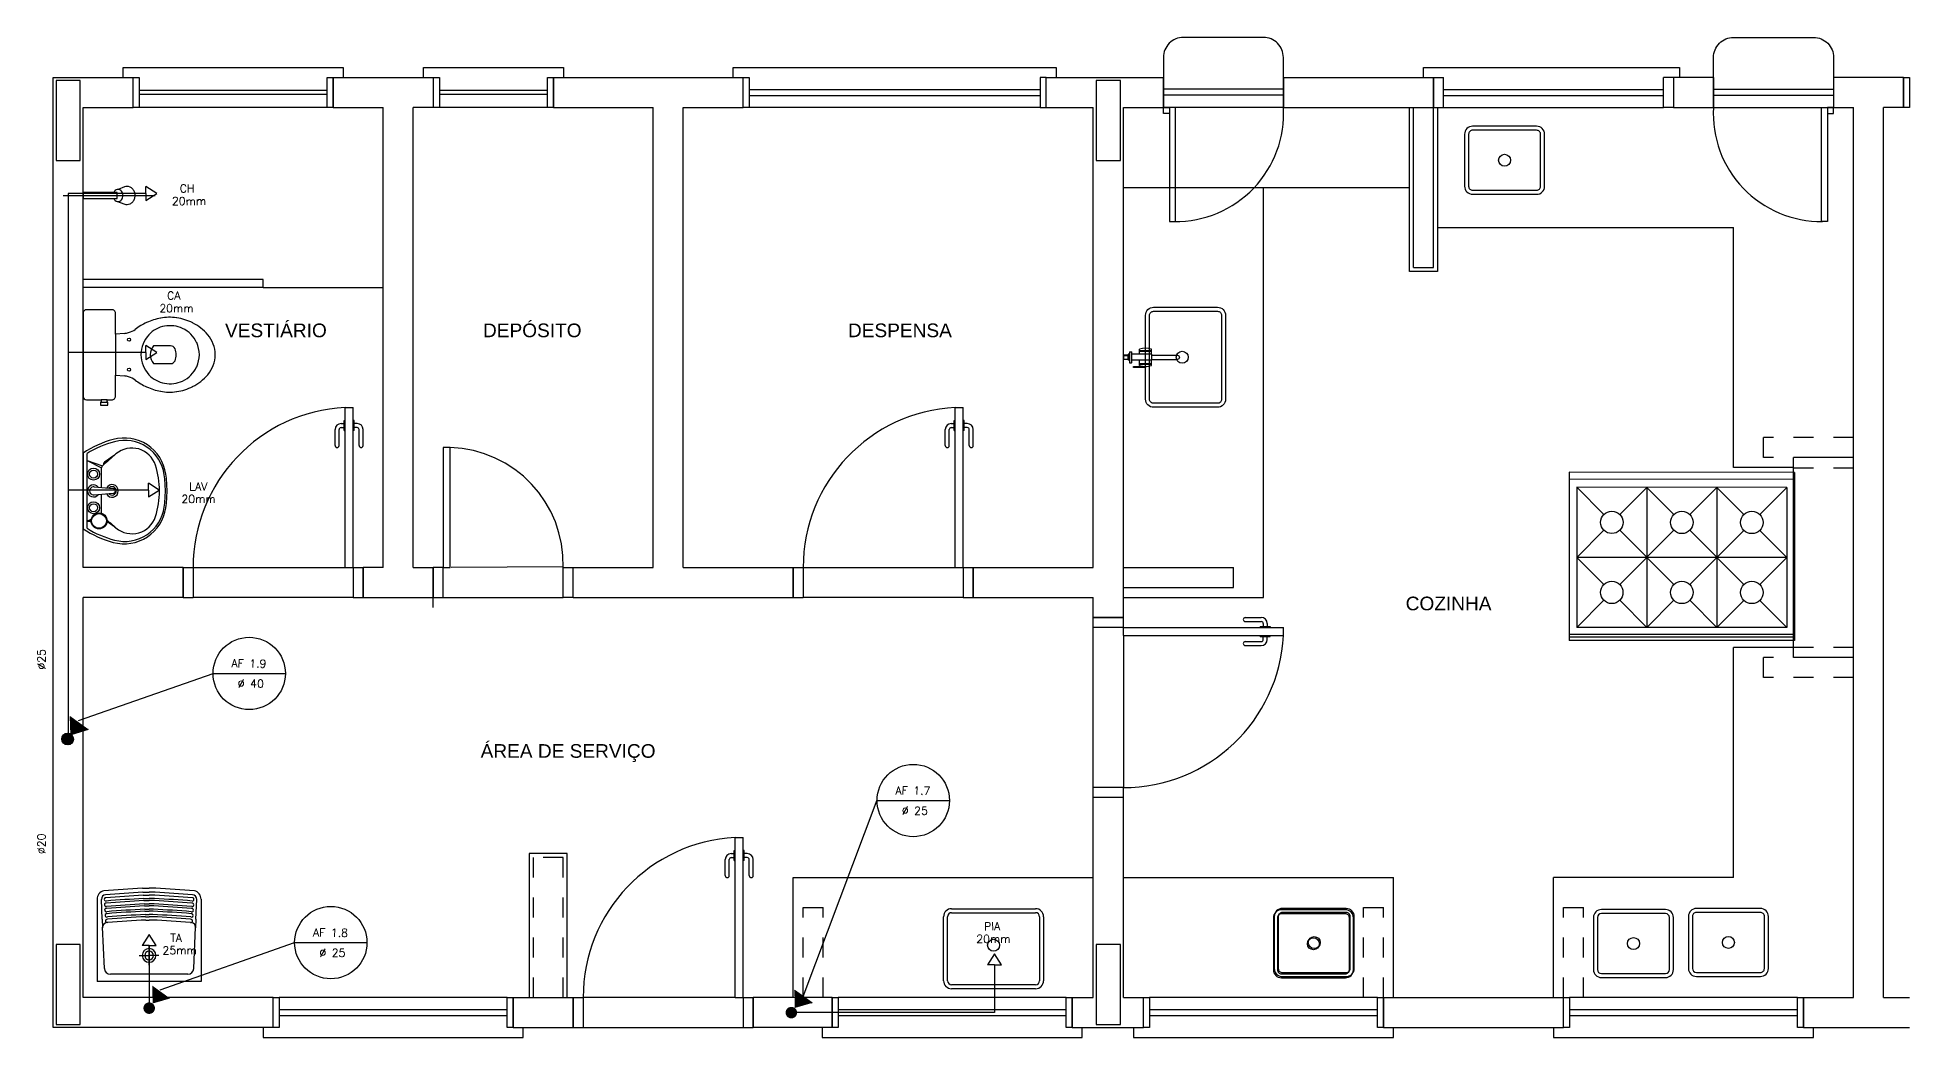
# Model space of a CAD drawing. Extents: x 88.4 to 180.8, y 152.7 to 199.9.
# Drawn here: x 113.64 to 122.99, y 163.54 to 168.54 of the extents above; entities that cross this region are included whole.
import ezdxf

# ---------------------------------------------------------------- set-up
doc = ezdxf.new("R2010")
doc.units = 0
doc.header["$LTSCALE"] = 0.005
for name, pattern in [('CONTINU', [0]), ('HIDDEN', [9.525, 6.35, -3.175]), ('TRAÇO-2PTOS_P', [0.625, 0.25, -0.125, 0, -0.125, 0, -0.125])]:
    doc.linetypes.add(name, pattern=pattern)
doc.layers.get('0').update_dxf_attribs({"linetype": 'CONTINUOUS'})
for name, color, linetype in [('A-JANEL', 3, 'CONTINUOUS'), ('A-PAREDE', 5, 'CONTINUOUS'), ('A-SOLEIRA', 1, 'CONTINUOUS'), ('A-WCCOZ', 7, 'CONTINUOUS'), ('ARQ-ALV-CORTE', 5, 'CONTINUOUS'), ('ARQ-ALV-ENCOBERTA', 8, 'CONTINUOUS'), ('ARQ-ALV-VISTA2', 2, 'CONTINUOUS'), ('ARQ-BNC-VISTA', 1, 'CONTINUOUS'), ('ARQ-COB-PROJ', 8, 'TRAÇO-2PTOS_P'), ('ARQ-ESQ-VISTA1', 2, 'CONTINUOUS'), ('ARQ-MOB-VISTA', 1, 'CONTINU'), ('ARQ-TXT-1_025', 2, 'CONTINUOUS'), ('BARRILETE', 4, 'CONTINUOUS'), ('ESG-GERAL', 7, 'CONTINUOUS'), ('INST', 1, 'CONTINUOUS'), ('TEXTO', 3, 'CONTINUOUS')]:
    doc.layers.add(name, color=color, linetype=linetype)
doc.styles.add('ESC-50-A20', font='arial.ttf', dxfattribs={"height": 0.1})
doc.styles.add('R80', font='SIMPLEX.SHX', dxfattribs={"height": 0.2})

# ---------------------------------------------------------------- blocks, each defined once
blk = doc.blocks.new('A$C46384032')
at = {"layer": 'BARRILETE', "linetype": 'Continuous'}
for p, q in [((0, 0.0344), (0, 0.0693)), ((0.0545, 0.0344), (0, 0.0693)), ((0, 0.0344), (0, 0)), ((0, 0), (0.0545, 0.0344))]:
    blk.add_line(p, q, dxfattribs=at)
blk = doc.blocks.new('BLOCO1')
at = {"layer": 'A-JANEL', "color": 251}
blk.add_line((1.1, -4.75), (1.1, -4.6), dxfattribs=at)
at = {"layer": 'A-PAREDE', "color": 251}
for p, q in [((0, -4.75), (0, 0)), ((0, 0), (0.4, 0)), ((2.5014, -0.15), (2.5014, 0)), ((3.45, -0.15), (3.45, 0)), ((4.9638, -0.15), (4.9638, 0)), ((1.4, 0), (1.9014, 0)), ((1.4, -0.15), (1.4, 0)), ((1.9014, -0.15), (1.9014, 0)), ((2.5014, 0), (3.45, 0)), ((1.4, -0.15), (1.65, -0.15)), ((1.65, -2.45), (1.65, -0.15)), ((1.9014, -0.15), (1.8, -0.15)), ((1.8, -2.45), (1.8, -0.15)), ((2.5014, -0.15), (3, -0.15)), ((3, -2.45), (3, -0.15)), ((3.15, -2.45), (3.15, -0.15)), ((3.15, -0.15), (3.45, -0.15)), ((4.9638, -0.15), (5.2, -0.15)), ((5.2, -2.45), (5.2, -0.15)), ((5.35, -2.7), (5.35, -0.15)), ((9, -4.6), (9, -0.15)), ((9.15, -4.6), (9.15, -0.15)), ((5.4313, -1.3842), (5.4313, -1.3588)), ((5.4313, -1.3648), (5.4913, -1.3649)), ((5.4313, -1.3688), (5.4913, -1.3689)), ((5.4913, -1.3842), (5.4913, -1.3589)), ((5.4313, -1.4395), (5.4313, -1.4142)), ((5.4313, -1.4295), (5.4913, -1.4294)), ((5.4313, -1.4335), (5.4913, -1.4334)), ((5.4913, -1.4394), (5.4913, -1.4142)), ((1.9, -2.6), (1.9, -2.45)), ((1.9, -2.65), (1.9, -2.5)), ((2.6, -2.6), (2.6, -2.45)), ((2.6, -2.45), (3, -2.45)), ((2.6, -2.6), (2.6, -2.45)), ((2.6, -2.6), (2.6, -2.45)), ((0.15, -4.6), (0.15, -2.6)), ((1.55, -2.6), (1.9, -2.6)), ((2.6, -2.6), (3.7, -2.6)), ((1.1, -4.6), (0.15, -4.6)), ((1.1, -4.75), (1.1, -4.6)), ((9.15, -4.6), (9.28, -4.6)), ((1.1, -4.75), (0, -4.75)), ((8.7503, -4.75), (9.28, -4.75))]:
    blk.add_line(p, q, dxfattribs=at)
for points in [[(0.135, -0.415), (0.135, -0.015), (0.015, -0.015), (0.015, -0.415)], [(5.4612, -1.4444), (5.4612, -1.4494), (5.4012, -1.4494), (5.4012, -1.4444)], [(0.135, -4.735), (0.135, -4.335), (0.015, -4.335), (0.015, -4.735)]]:
    blk.add_lwpolyline(points, close=True, dxfattribs=at)
for points in [[(5.5012, -1.1492), (5.8212, -1.1492, -0.414214), (5.8612, -1.1892), (5.8612, -1.6092, -0.414214), (5.8212, -1.6492), (5.5012, -1.6492, -0.414214), (5.4612, -1.6092), (5.4612, -1.1892, -0.414214)], [(5.5012, -1.1692), (5.8212, -1.1692, -0.414214), (5.8412, -1.1892), (5.8412, -1.6092, -0.414214), (5.8212, -1.6292), (5.5012, -1.6292, -0.414214), (5.4812, -1.6092), (5.4812, -1.1892, -0.414214)]]:
    blk.add_lwpolyline(points, format="xyb", close=True, dxfattribs=at)
for points in [[(5.3514, -1.3889), (5.35, -1.3902)], [(5.35, -1.3902), (5.35, -1.3919)], [(5.35, -1.3919), (5.35, -1.4081)], [(5.3506, -1.3897), (5.3725, -1.3897)], [(5.3735, -1.3889), (5.3514, -1.3889)], [(5.3514, -1.3889), (5.3514, -1.4087)], [(5.3725, -1.3889), (5.3725, -1.4087)], [(5.3735, -1.3842), (5.3735, -1.4142)], [(5.3812, -1.3842), (5.3735, -1.3842)], [(5.3812, -1.3722), (5.3916, -1.3722)], [(5.3812, -1.3722), (5.3812, -1.4262)], [(5.3932, -1.4246), (5.3932, -1.3738)], [(5.4913, -1.3842), (5.3932, -1.3842)], [(5.4913, -1.3842), (5.4913, -1.4142)], [(5.4913, -1.3889), (5.62, -1.3889)], [(5.6303, -1.3979), (5.6303, -1.3992)], [(5.3514, -1.4095), (5.35, -1.4081)], [(5.3506, -1.4087), (5.3725, -1.4087)], [(5.3735, -1.4095), (5.3514, -1.4095)], [(5.3725, -1.4095), (5.3725, -1.4087)], [(5.3812, -1.4142), (5.3735, -1.4142)], [(5.3812, -1.4262), (5.3916, -1.4262)], [(5.4913, -1.4142), (5.3932, -1.4142)], [(5.4913, -1.4095), (5.62, -1.4095)]]:
    blk.add_lwpolyline(points, dxfattribs=at)
for points in [[(5.3916, -1.3722, -0.414208), (5.3932, -1.3738)], [(5.62, -1.3889, -1), (5.62, -1.4095)], [(5.3932, -1.4246, -0.414212), (5.3916, -1.4262)]]:
    blk.add_lwpolyline(points, format="xyb", dxfattribs=at)
blk.add_circle((5.6444, -1.3992), 0.03, dxfattribs=at)
for centre, start, end in [((5.4612, -1.4463), 71.00668, 108.85596), ((5.4612, -1.3519), 251.14404, 288.99332)]:
    blk.add_arc(centre, 0.0925, start, end, dxfattribs=at)
at = {"layer": 'A-SOLEIRA', "color": 251}
for p, q in [((1.05, -1.05), (1.65, -1.05)), ((2.5501, -2.4474), (1.99, -2.45)), ((1.95, -2.6), (2.55, -2.6)), ((5.2, -3.55), (5.2, -2.75)), ((5.35, -2.79), (5.35, -3.55))]:
    blk.add_line(p, q, dxfattribs=at)
blk.add_arc((1.9675, -2.4325), 0.5828, 358.27919, 88.27919, dxfattribs=at)
at = {"layer": 'ARQ-ALV-CORTE', "color": 251}
for p, q in [((5.55, -0.15), (5.55, 0)), ((6.9, -0.15), (6.9, 0)), ((4.9638, 0), (5.55, 0)), ((5.55, -0.15), (5.55, 0)), ((6.15, -0.0592), (5.55, -0.0592)), ((6.15, -0.0892), (5.55, -0.0892)), ((6.15, 0), (6.9, 0)), ((6.1502, -0.0027), (6.1502, -0.1527)), ((6.1502, -0.1527), (6.1502, -0.0027)), ((6.9, 0), (6.95, 0)), ((6.9, 0), (6.9, -0.15)), ((6.95, -0.15), (6.95, 0)), ((8.05, -0.15), (8.05, 0)), ((8.1, 0), (8.05, 0)), ((8.3, 0), (8.1, 0)), ((8.1, 0), (8.1, -0.15)), ((8.3, 0), (8.3, -0.15)), ((8.3, -0.0592), (8.9, -0.0592)), ((8.3, -0.0892), (8.9, -0.0892)), ((9.25, 0), (8.9, 0)), ((8.9, 0), (8.9, -0.15)), ((9.25, -0.15), (9.25, 0)), ((9.25, 0), (9.25, -0.15)), ((5.35, -0.15), (5.55, -0.15)), ((6.15, -0.15), (5.55, -0.15)), ((6.1502, -0.15), (6.9, -0.15)), ((8.1, -0.15), (8.05, -0.15)), ((8.1, -0.15), (8.3, -0.15)), ((8.3, -0.15), (8.9, -0.15)), ((8.9, -0.15), (9, -0.15)), ((9.25, -0.15), (9.15, -0.15)), ((9.25, -0.15), (9.15, -0.15)), ((6.05, -2.6), (6.05, -0.55)), ((8.55, -1.9), (8.55, -1.8)), ((8.7, -1.95), (8.4, -1.95)), ((8.7, -2.9), (8.7, -1.9)), ((7.5783, -1.9742), (7.578, -2.8142)), ((8.7053, -1.9746), (7.5783, -1.9742)), ((8.7053, -2.0096), (7.5783, -2.0092)), ((7.6168, -2.0492), (7.6165, -2.7492)), ((7.6168, -2.0492), (7.7522, -2.1847)), ((8.6668, -2.0497), (7.6168, -2.0492)), ((7.8314, -2.1847), (7.9668, -2.0494)), ((7.9668, -2.0494), (7.9665, -2.7494)), ((7.9668, -2.0494), (8.1022, -2.1848)), ((8.3168, -2.0495), (8.1814, -2.1849)), ((8.3168, -2.0495), (8.3165, -2.7495)), ((8.4522, -2.185), (8.3168, -2.0495)), ((8.6668, -2.0497), (8.5314, -2.185)), ((8.6668, -2.0497), (8.6665, -2.7497)), ((8.7053, -1.9746), (8.705, -2.8146)), ((7.6167, -2.3992), (7.7521, -2.2639)), ((8.1021, -2.264), (7.8312, -2.5347)), ((7.8313, -2.2639), (8.102, -2.5348)), ((8.4521, -2.2642), (8.1812, -2.5349)), ((8.1813, -2.2641), (8.452, -2.535)), ((8.6667, -2.3997), (8.5313, -2.2642)), ((7.752, -2.5347), (7.6167, -2.3992)), ((8.6667, -2.3997), (7.6167, -2.3992)), ((8.5312, -2.535), (8.6667, -2.3997)), ((5.35, -2.45), (5.9, -2.45)), ((5.9, -2.55), (5.9, -2.45)), ((5.35, -2.55), (5.9, -2.55)), ((5.35, -2.6), (6.05, -2.6)), ((7.752, -2.6139), (7.6165, -2.7492)), ((7.9665, -2.7494), (7.8312, -2.6139)), ((8.102, -2.614), (7.9665, -2.7494)), ((8.1812, -2.6141), (8.3165, -2.7495)), ((8.3165, -2.7495), (8.452, -2.6142)), ((8.5312, -2.6142), (8.6665, -2.7497)), ((5.35, -2.75), (5.35, -2.7)), ((5.35, -2.75), (5.2, -2.75)), ((5.35, -2.75), (6.15, -2.75)), ((5.35, -2.79), (5.35, -2.75)), ((5.35, -2.79), (6.15, -2.79)), ((8.705, -2.7846), (7.578, -2.7842)), ((8.705, -2.7986), (7.578, -2.7982)), ((8.6665, -2.7497), (7.6165, -2.7492)), ((8.705, -2.8146), (7.578, -2.8142)), ((8.4, -4), (8.4, -2.85)), ((8.7, -2.85), (8.4, -2.85)), ((9, -2.9), (8.7, -2.9)), ((6.7, -4.6), (6.7, -4)), ((6.6503, -4.6), (7.55, -4.6)), ((6.6503, -4.75), (6.6503, -4.6)), ((6.6503, -4.75), (6.6503, -4.6)), ((8.7503, -4.6), (9, -4.6)), ((6.6503, -4.75), (7.55, -4.75)), ((6.97, -4.75), (7.395, -4.75))]:
    blk.add_line(p, q, dxfattribs=at)
for points in [[(6.15, -0.15), (6.15, 0.1, 0.414214), (6.05, 0.2), (5.65, 0.2, 0.414214), (5.55, 0.1), (5.55, -0.15)], [(8.3, -0.15), (8.3, 0.1, -0.414214), (8.4, 0.2), (8.8, 0.2, -0.414214), (8.9, 0.1), (8.9, -0.15)]]:
    blk.add_lwpolyline(points, format="xyb", dxfattribs=at)
for points in [[(5.335, -0.415), (5.335, -0.015), (5.215, -0.015), (5.215, -0.415)], [(9.28, -0.15), (9.25, -0.15), (9.25, 0), (9.28, 0)], [(6.6503, -4.75), (6.6203, -4.75), (6.6203, -4.6), (6.6503, -4.6)]]:
    blk.add_lwpolyline(points, close=True, dxfattribs=at)
for points in [[(5.58, -0.15), (5.58, -0.18), (5.55, -0.18), (5.55, -0.15), (5.58, -0.15)], [(5.58, -0.15), (5.58, -0.72), (5.61, -0.72), (5.61, -0.15), (5.58, -0.15)], [(8.87, -0.15), (8.87, -0.18), (8.9, -0.18), (8.9, -0.15), (8.87, -0.15)]]:
    blk.add_lwpolyline(points, dxfattribs=at)
for points in [[(6.1, -4.2012), (6.1, -4.4612, 0.414214), (6.14, -4.5012), (6.46, -4.5012, 0.414214), (6.5, -4.4612), (6.5, -4.2012, 0.414214), (6.46, -4.1612), (6.14, -4.1612, 0.414214)], [(6.1045, -4.1948), (6.1044, -4.4548, 0.414214), (6.1443, -4.4948), (6.4643, -4.4949, 0.414214), (6.5044, -4.4549), (6.5045, -4.1949, 0.414214), (6.4645, -4.1549), (6.1445, -4.1548, 0.414214)], [(6.12, -4.2012), (6.12, -4.4612, 0.414214), (6.14, -4.4812), (6.46, -4.4812, 0.414214), (6.48, -4.4612), (6.48, -4.2012, 0.414214), (6.46, -4.1812), (6.14, -4.1812, 0.414214)], [(6.1245, -4.1948), (6.1244, -4.4548, 0.414214), (6.1443, -4.4748), (6.4643, -4.4749, 0.414214), (6.4844, -4.4549), (6.4845, -4.1949, 0.414214), (6.4645, -4.1749), (6.1445, -4.1748, 0.414214)]]:
    blk.add_lwpolyline(points, format="xyb", close=True, dxfattribs=at)
for centre, radius in [((7.7917, -2.2243), 0.056), ((8.1417, -2.2244), 0.056), ((8.4917, -2.2246), 0.056), ((7.7916, -2.5743), 0.056), ((8.1416, -2.5744), 0.056), ((8.4916, -2.5746), 0.056), ((6.3, -4.3312), 0.03), ((6.3044, -4.3249), 0.03)]:
    blk.add_circle(centre, radius, dxfattribs=at)
blk.add_arc((5.6125, -0.1816), 0.5384, 269.20188, 3.36789, dxfattribs=at)
at = {"layer": 'ARQ-ALV-ENCOBERTA', "color": 251, "linetype": 'HIDDEN'}
for p, q in [((9, -1.8), (8.55, -1.8)), ((9, -1.9), (8.55, -1.9)), ((9, -1.9526), (8.7, -1.9526)), ((8.55, -3), (8.55, -2.9)), ((9, -2.9), (8.55, -2.9)), ((9, -2.85), (8.7, -2.85)), ((9, -3), (8.55, -3)), ((3.75, -4.15), (3.85, -4.15)), ((3.75, -4.6), (3.75, -4.15)), ((3.85, -4.6), (3.85, -4.15)), ((6.55, -4.15), (6.65, -4.15)), ((6.55, -4.6), (6.55, -4.15)), ((6.65, -4.6), (6.65, -4.15)), ((7.55, -4.15), (7.65, -4.15)), ((7.55, -4.6), (7.55, -4.15)), ((7.65, -4.6), (7.65, -4.15))]:
    blk.add_line(p, q, dxfattribs=at)
at = {"layer": 'ARQ-ALV-VISTA2', "color": 251, "ltscale": 0.1}
blk.add_line((9.1503, -1.6697), (9.15, -1.6697), dxfattribs=at)
blk.add_lwpolyline([(2.55, -4.6), (2.57, -4.6), (2.57, -3.88), (2.38, -3.88), (2.38, -4.6)], dxfattribs=at)
at = {"layer": 'ARQ-BNC-VISTA', "color": 251}
for p, q in [((5.35, -0.55), (6.78, -0.55)), ((6.92, -0.75), (8.4, -0.75)), ((8.4, -1.95), (8.4, -0.75)), ((9, -1.9), (8.7, -1.9)), ((3.7, -4), (5.2, -4)), ((5.35, -4), (6.7, -4)), ((0.2201, -4.1081), (0.2201, -4.5198)), ((0.2461, -4.2076), (0.2418, -4.1094)), ((0.4468, -4.0536), (0.4803, -4.0536)), ((0.449, -4.0737), (0.4803, -4.0737)), ((0.4506, -4.0885), (0.4801, -4.0885)), ((0.4525, -4.1049), (0.4801, -4.1049)), ((0.4536, -4.1153), (0.4801, -4.1153)), ((0.5135, -4.0536), (0.48, -4.0536)), ((0.5113, -4.0737), (0.48, -4.0737)), ((0.5096, -4.0885), (0.4801, -4.0885)), ((0.5078, -4.1049), (0.4801, -4.1049)), ((0.5067, -4.1153), (0.4801, -4.1153)), ((0.7142, -4.2076), (0.7184, -4.1094)), ((0.7401, -4.1081), (0.7401, -4.5198)), ((0.2462, -4.2076), (0.2481, -4.2515)), ((0.4555, -4.132), (0.4801, -4.132)), ((0.4566, -4.1419), (0.4801, -4.1419)), ((0.4584, -4.1583), (0.4801, -4.1583)), ((0.4595, -4.1683), (0.4801, -4.1683)), ((0.4613, -4.1847), (0.4801, -4.1847)), ((0.4625, -4.196), (0.4801, -4.196)), ((0.5048, -4.132), (0.4801, -4.132)), ((0.5037, -4.1419), (0.4801, -4.1419)), ((0.5019, -4.1583), (0.4801, -4.1583)), ((0.5008, -4.1683), (0.4801, -4.1683)), ((0.499, -4.1847), (0.4801, -4.1847)), ((0.4978, -4.196), (0.4801, -4.196)), ((0.7141, -4.2076), (0.7122, -4.2515)), ((0.2569, -4.4545), (0.2479, -4.2488)), ((0.2738, -4.2249), (0.2684, -4.2254)), ((0.4644, -4.2124), (0.4801, -4.2124)), ((0.4959, -4.2124), (0.4801, -4.2124)), ((0.6865, -4.2249), (0.6919, -4.2254)), ((0.7034, -4.4545), (0.7124, -4.2488)), ((0.431, -4.3895), (0.4801, -4.3895)), ((0.4801, -4.4386), (0.4801, -4.3404)), ((0.5292, -4.3895), (0.4801, -4.3895)), ((0.6735, -4.4832), (0.2868, -4.4832)), ((0.7401, -4.5198), (0.2201, -4.5198))]:
    blk.add_line(p, q, dxfattribs=at)
for centre, radius, start, end in [((0.2632, -4.1085), 0.043, 102.59157, 180.54671), ((0.2643, -4.1085), 0.0225, 94.6495, 182.49154), ((0.7693, -10.3176), 6.2723, 92.94724, 94.71421), ((0.2639, -4.1091), 0.00825, 91.57269, 277.72631), ((0.7693, -10.3176), 6.2521, 92.93636, 94.6495), ((0.7693, -10.3176), 6.2372, 92.92828, 94.6495), ((0.7693, -10.3176), 6.2207, 92.91929, 94.6495), ((0.7693, -10.3176), 6.2103, 92.91357, 94.6495), ((0.191, -10.3176), 6.2103, 85.3505, 87.08643), ((0.191, -10.3176), 6.2207, 85.3505, 87.08071), ((0.191, -10.3176), 6.2372, 85.3505, 87.07172), ((0.191, -10.3176), 6.2521, 85.3505, 87.06364), ((0.191, -10.3176), 6.2723, 85.28579, 87.05276), ((0.6964, -4.1091), 0.00825, 262.27369, 88.42731), ((0.696, -4.1085), 0.0225, 357.50846, 85.3505), ((0.6971, -4.1085), 0.043, 359.45329, 77.40843), ((0.2652, -4.1362), 0.00847, 85.74579, 283.55321), ((0.2664, -4.1628), 0.00855, 79.11991, 290.17908), ((0.2685, -4.1891), 0.00857, 78.764, 290.53499), ((0.271, -4.2169), 0.00851, 80.36065, 262.12549), ((0.7693, -10.3176), 6.1936, 92.90437, 94.6495), ((0.7693, -10.3176), 6.1836, 92.89885, 94.6495), ((0.7693, -10.3176), 6.1671, 92.8897, 94.6495), ((0.7693, -10.3176), 6.1571, 92.88414, 94.6495), ((0.7693, -10.3176), 6.1406, 92.87491, 94.6495), ((0.7693, -10.3176), 6.1293, 92.86854, 94.6495), ((0.191, -10.3176), 6.1293, 85.3505, 87.13146), ((0.191, -10.3176), 6.1406, 85.3505, 87.12509), ((0.191, -10.3176), 6.1571, 85.3505, 87.11586), ((0.191, -10.3176), 6.1671, 85.3505, 87.1103), ((0.191, -10.3176), 6.1836, 85.3505, 87.10115), ((0.191, -10.3176), 6.1936, 85.3505, 87.09563), ((0.6893, -4.2169), 0.00851, 277.87451, 99.63935), ((0.6918, -4.1891), 0.00857, 249.46501, 101.236), ((0.6939, -4.1628), 0.00855, 249.82092, 100.88008), ((0.695, -4.1362), 0.00847, 256.44679, 94.25421), ((0.2704, -4.2478), 0.0225, 95.00466, 182.49154), ((0.7693, -10.3176), 6.1128, 92.85912, 94.6495), ((0.191, -10.3176), 6.1128, 85.3505, 87.14088), ((0.6899, -4.2478), 0.0225, 357.50846, 84.99534), ((0.4801, -4.3895), 0.0341, 90, 270), ((0.4801, -4.3895), 0.0341, 90, 270), ((0.4801, -4.3895), 0.0219, 90, 270), ((0.4801, -4.3895), 0.0219, 90, 270), ((0.4801, -4.3895), 0.0341, 270, 90), ((0.4801, -4.3895), 0.0341, 270, 90), ((0.4801, -4.3895), 0.0219, 270, 90), ((0.4801, -4.3895), 0.0219, 270, 90), ((0.2868, -4.4532), 0.03, 182.49154, 270), ((0.6735, -4.4532), 0.03, 270, 357.50846)]:
    blk.add_arc(centre, radius, start, end, dxfattribs=at)
at = {"layer": 'ARQ-COB-PROJ', "color": 251, "linetype": 'HIDDEN', "ltscale": 0.04}
blk.add_lwpolyline([(2.55, -4.6), (2.55, -3.9), (2.4, -3.9), (2.4, -4.6)], dxfattribs=at)
at = {"layer": 'ARQ-ESQ-VISTA1', "color": 251}
for p, q in [((0.4, -0.15), (0.4, 0)), ((1.37, -0.0651), (0.4304, -0.0651)), ((1.37, -0.0851), (0.4304, -0.0851)), ((2.4714, -0.0651), (1.9318, -0.0651)), ((2.4714, -0.0851), (1.9318, -0.0851)), ((3.48, -0.06), (4.9338, -0.06)), ((3.48, -0.09), (4.9338, -0.09)), ((6.95, -0.06), (8.05, -0.06)), ((6.95, -0.09), (8.05, -0.09)), ((0.15, -2.45), (0.15, -0.15)), ((0.15, -0.15), (0.4, -0.15)), ((1.37, -0.15), (0.43, -0.15)), ((2.4714, -0.15), (1.9314, -0.15)), ((4.9338, -0.15), (3.48, -0.15)), ((6.8, -0.95), (6.8, -0.15)), ((6.9, -0.15), (6.95, -0.15)), ((6.9, -0.95), (6.9, -0.15)), ((6.95, -0.15), (8.05, -0.15)), ((0.357, -0.5475), (0.325, -0.56)), ((0.05, -0.59), (0.51, -0.59)), ((0.15, -0.575), (0.15, -0.605)), ((0.32, -0.575), (0.15, -0.575)), ((0.15, -0.605), (0.32, -0.605)), ((0.318, -0.6188), (0.3581, -0.633)), ((0.32, -0.605), (0.32, -0.575)), ((1.05, -1.01), (0.15, -1.01)), ((1.05, -1.05), (1.05, -1.01)), ((6.8, -0.95), (6.9, -0.95)), ((1.05, -1.05), (0.15, -1.05)), ((0.15, -1.1791), (0.15, -1.3862)), ((0.241, -1.1612), (0.168, -1.1612)), ((0.271, -1.1612), (0.241, -1.1612)), ((0.2935, -1.1612), (0.271, -1.1612)), ((0.3125, -1.2834), (0.3125, -1.1792)), ((0.358, -1.2802), (0.3125, -1.2834)), ((0.15, -1.3862), (0.15, -1.5932)), ((0.588, -1.3417), (0.503, -1.3417)), ((0.3125, -1.5932), (0.3125, -1.4889)), ((0.3125, -1.4889), (0.358, -1.4922)), ((0.503, -1.4307), (0.588, -1.4307)), ((0.168, -1.6112), (0.241, -1.6112)), ((0.241, -1.6227), (0.238, -1.6227)), ((0.238, -1.6227), (0.238, -1.6387)), ((0.238, -1.6387), (0.256, -1.6387)), ((0.241, -1.6112), (0.241, -1.6227)), ((0.256, -1.6387), (0.274, -1.6387)), ((0.271, -1.6227), (0.271, -1.6112)), ((0.271, -1.6112), (0.2935, -1.6112)), ((0.274, -1.6227), (0.271, -1.6227)), ((0.274, -1.6387), (0.274, -1.6227)), ((1.46, -2.45), (1.46, -1.65)), ((1.46, -1.65), (1.5, -1.65)), ((1.5, -2.45), (1.5, -1.65)), ((4.51, -2.45), (4.51, -1.65)), ((4.51, -1.65), (4.55, -1.65)), ((4.55, -2.45), (4.55, -1.65)), ((1.41, -1.8404), (1.41, -1.7604)), ((1.43, -1.8404), (1.43, -1.7604)), ((1.44, -1.7304), (1.455, -1.7304)), ((1.44, -1.7504), (1.455, -1.7504)), ((1.455, -1.7654), (1.455, -1.7154)), ((1.455, -1.7154), (1.46, -1.7154)), ((1.455, -1.7654), (1.46, -1.7654)), ((1.505, -1.7154), (1.5, -1.7154)), ((1.505, -1.7654), (1.5, -1.7654)), ((1.505, -1.7654), (1.505, -1.7154)), ((1.52, -1.7304), (1.505, -1.7304)), ((1.52, -1.7504), (1.505, -1.7504)), ((1.53, -1.8404), (1.53, -1.7604)), ((1.55, -1.8404), (1.55, -1.7604)), ((4.46, -1.8404), (4.46, -1.7604)), ((4.48, -1.8404), (4.48, -1.7604)), ((4.49, -1.7304), (4.505, -1.7304)), ((4.49, -1.7504), (4.505, -1.7504)), ((4.505, -1.7654), (4.505, -1.7154)), ((4.505, -1.7154), (4.51, -1.7154)), ((4.505, -1.7654), (4.51, -1.7654)), ((4.555, -1.7154), (4.55, -1.7154)), ((4.555, -1.7654), (4.55, -1.7654)), ((4.555, -1.7654), (4.555, -1.7154)), ((4.57, -1.7304), (4.555, -1.7304)), ((4.57, -1.7504), (4.555, -1.7504)), ((4.58, -1.8404), (4.58, -1.7604)), ((4.6, -1.8404), (4.6, -1.7604)), ((0.15, -1.8781), (0.15, -2.2561)), ((0.17, -2.2539), (0.17, -1.8802)), ((0.17, -1.9143), (0.2467, -1.9415)), ((0.17, -1.9153), (0.2424, -1.951)), ((0.2424, -2.0506), (0.2424, -1.951)), ((0.2061, -2.0475), (0.3011, -2.0555)), ((0.2061, -2.087), (0.3011, -2.079)), ((0.2424, -2.179), (0.2424, -2.0839)), ((0.17, -2.2151), (0.1901, -2.2151)), ((0.17, -2.2191), (0.1901, -2.2191)), ((0.1776, -2.2151), (0.1909, -2.2085)), ((0.1835, -2.2151), (0.1902, -2.2127)), ((0.65, -2.45), (0.15, -2.45)), ((0.65, -2.6), (0.65, -2.45)), ((0.65, -2.45), (0.65, -2.6)), ((0.65, -2.45), (0.7, -2.45)), ((0.7, -2.45), (1.46, -2.45)), ((0.7, -2.45), (0.7, -2.6)), ((1.46, -2.45), (1.5, -2.45)), ((1.5, -2.45), (1.5, -2.6)), ((1.5, -2.45), (1.55, -2.45)), ((1.55, -2.6), (1.55, -2.45)), ((1.65, -2.45), (1.55, -2.45)), ((1.55, -2.45), (1.55, -2.6)), ((1.8, -2.45), (1.9, -2.45)), ((3.15, -2.45), (3.7, -2.45)), ((3.7, -2.6), (3.7, -2.45)), ((3.7, -2.45), (3.7, -2.6)), ((3.7, -2.45), (3.75, -2.45)), ((3.75, -2.45), (4.51, -2.45)), ((3.75, -2.45), (3.75, -2.6)), ((4.51, -2.45), (4.55, -2.45)), ((4.55, -2.45), (4.55, -2.6)), ((4.55, -2.45), (4.6, -2.45)), ((4.6, -2.6), (4.6, -2.45)), ((4.6, -2.45), (5.2, -2.45)), ((4.6, -2.45), (4.6, -2.6)), ((0.65, -2.6), (0.15, -2.6)), ((0.65, -2.6), (0.7, -2.6)), ((1.5, -2.6), (0.7, -2.6)), ((1.5, -2.6), (1.55, -2.6)), ((3.7, -2.6), (3.75, -2.6)), ((4.55, -2.6), (3.75, -2.6)), ((4.55, -2.6), (4.6, -2.6)), ((4.6, -2.6), (5.2, -2.6)), ((5.2, -2.7), (5.2, -2.6)), ((5.2, -2.7), (5.35, -2.7)), ((5.35, -2.7), (5.2, -2.7)), ((5.2, -2.75), (5.2, -2.7)), ((5.9596, -2.7), (6.0396, -2.7)), ((5.9596, -2.72), (6.0396, -2.72)), ((6.0346, -2.745), (6.0846, -2.745)), ((6.0346, -2.745), (6.0346, -2.75)), ((6.0346, -2.795), (6.0346, -2.79)), ((6.0346, -2.795), (6.0846, -2.795)), ((6.0496, -2.73), (6.0496, -2.745)), ((6.0496, -2.81), (6.0496, -2.795)), ((6.0696, -2.73), (6.0696, -2.745)), ((6.0696, -2.81), (6.0696, -2.795)), ((6.0846, -2.745), (6.0846, -2.75)), ((6.0846, -2.795), (6.0846, -2.79)), ((6.15, -2.79), (6.15, -2.75)), ((5.9596, -2.82), (6.0396, -2.82)), ((5.9596, -2.84), (6.0396, -2.84)), ((5.35, -3.55), (5.2, -3.55)), ((5.2, -3.6), (5.2, -3.55)), ((5.35, -3.6), (5.35, -3.55)), ((5.2, -4.6), (5.2, -3.6)), ((5.35, -3.6), (5.2, -3.6)), ((5.35, -3.6), (5.2, -3.6)), ((5.35, -4.6), (5.35, -3.6)), ((3.41, -4.6), (3.41, -3.8)), ((3.41, -3.8), (3.45, -3.8)), ((3.45, -4.6), (3.45, -3.8)), ((3.36, -3.9904), (3.36, -3.9104)), ((3.38, -3.9904), (3.38, -3.9104)), ((3.39, -3.8804), (3.405, -3.8804)), ((3.39, -3.9004), (3.405, -3.9004)), ((3.405, -3.9154), (3.405, -3.8654)), ((3.405, -3.8654), (3.41, -3.8654)), ((3.405, -3.9154), (3.41, -3.9154)), ((3.455, -3.8654), (3.45, -3.8654)), ((3.455, -3.9154), (3.45, -3.9154)), ((3.455, -3.9154), (3.455, -3.8654)), ((3.47, -3.8804), (3.455, -3.8804)), ((3.47, -3.9004), (3.455, -3.9004)), ((3.48, -3.9904), (3.48, -3.9104)), ((3.5, -3.9904), (3.5, -3.9104)), ((3.7, -4.6), (3.7, -4)), ((8.4, -4), (7.5, -4)), ((7.5, -4.6), (7.5, -4)), ((4.4515, -4.5156), (4.4515, -4.1956)), ((4.4715, -4.5156), (4.4715, -4.1956)), ((4.4915, -4.1556), (4.9115, -4.1556)), ((4.4915, -4.1756), (4.9115, -4.1756)), ((4.9315, -4.1956), (4.9315, -4.5156)), ((4.9515, -4.1956), (4.9515, -4.5156)), ((7.7, -4.2), (7.7, -4.46)), ((7.72, -4.2), (7.72, -4.46)), ((8.06, -4.16), (7.74, -4.16)), ((8.06, -4.18), (7.74, -4.18)), ((8.08, -4.46), (8.08, -4.2)), ((8.1, -4.46), (8.1, -4.2)), ((8.1745, -4.1944), (8.1744, -4.4544)), ((8.1945, -4.1944), (8.1944, -4.4544)), ((8.5345, -4.1546), (8.2145, -4.1544)), ((8.5345, -4.1746), (8.2145, -4.1744)), ((8.5544, -4.4546), (8.5545, -4.1946)), ((8.5744, -4.4546), (8.5745, -4.1946)), ((7.74, -4.48), (8.06, -4.48)), ((8.2143, -4.4744), (8.5343, -4.4746)), ((4.9115, -4.5356), (4.4915, -4.5356)), ((4.9115, -4.5556), (4.4915, -4.5556)), ((7.74, -4.5), (8.06, -4.5)), ((8.2143, -4.4944), (8.5343, -4.4946)), ((2.2703, -4.6), (1.13, -4.6)), ((1.13, -4.66), (2.2703, -4.66)), ((2.3003, -4.75), (2.3003, -4.6)), ((2.3003, -4.6), (2.6, -4.6)), ((2.6, -4.6), (2.6, -4.75)), ((2.6, -4.6), (2.65, -4.6)), ((2.6, -4.75), (2.6, -4.6)), ((2.65, -4.6), (2.65, -4.75)), ((3.41, -4.6), (2.65, -4.6)), ((3.41, -4.6), (3.45, -4.6)), ((3.45, -4.6), (3.45, -4.75)), ((3.45, -4.6), (3.5, -4.6)), ((3.5, -4.6), (3.5, -4.75)), ((3.894, -4.6), (3.5, -4.6)), ((3.5, -4.75), (3.5, -4.6)), ((3.894, -4.75), (3.894, -4.6)), ((3.894, -4.75), (3.894, -4.6)), ((3.894, -4.6), (3.894, -4.75)), ((3.894, -4.75), (3.894, -4.6)), ((5.0644, -4.6), (3.924, -4.6)), ((3.924, -4.66), (5.0644, -4.66)), ((5.094, -4.75), (5.094, -4.6)), ((5.094, -4.75), (5.094, -4.6)), ((5.094, -4.6), (5.2, -4.6)), ((5.094, -4.6), (5.094, -4.75)), ((5.0944, -4.75), (5.0944, -4.6)), ((5.35, -4.6), (5.45, -4.6)), ((5.35, -4.6), (5.45, -4.6)), ((5.45, -4.75), (5.45, -4.6)), ((5.45, -4.75), (5.45, -4.6)), ((6.6203, -4.6), (5.48, -4.6)), ((5.48, -4.66), (6.6203, -4.66)), ((7.55, -4.75), (7.55, -4.6)), ((7.55, -4.75), (7.55, -4.6)), ((8.7203, -4.6), (7.58, -4.6)), ((7.58, -4.66), (8.7203, -4.66)), ((8.7503, -4.75), (8.7503, -4.6)), ((1.13, -4.69), (2.2703, -4.69)), ((2.3003, -4.75), (2.6, -4.75)), ((2.6, -4.75), (2.65, -4.75)), ((2.65, -4.75), (3.45, -4.75)), ((3.45, -4.75), (3.5, -4.75)), ((3.894, -4.75), (3.5, -4.75)), ((3.924, -4.69), (5.0644, -4.69)), ((5.094, -4.75), (5.45, -4.75)), ((5.48, -4.69), (6.6203, -4.69)), ((7.58, -4.69), (8.7203, -4.69))]:
    blk.add_line(p, q, dxfattribs=at)
at = {"layer": 'ARQ-ESQ-VISTA1', "color": 251, "linetype": 'Continuous'}
for p, q in [((1.985, -1.85), (1.95, -1.85)), ((1.95, -1.85), (1.95, -2.45)), ((1.985, -2.45), (1.985, -1.85)), ((1.95, -2.45), (1.9, -2.45)), ((1.9, -2.45), (1.9, -2.6)), ((1.95, -2.6), (1.95, -2.45)), ((1.95, -2.45), (1.985, -2.45)), ((2.55, -2.6), (2.55, -2.45)), ((2.55, -2.45), (2.6, -2.45)), ((2.6, -2.6), (2.6, -2.45)), ((1.9, -2.6), (1.95, -2.6)), ((2.6, -2.6), (2.55, -2.6))]:
    blk.add_line(p, q, dxfattribs=at)
at = {"layer": 'ARQ-ESQ-VISTA1', "color": 251}
for points in [[(0.35, 0), (0.35, 0.05), (1.45, 0.05), (1.45, 0)], [(1.8514, 0), (1.8514, 0.05), (2.5514, 0.05), (2.5514, 0)], [(3.4, 0), (3.4, 0.05), (5.0138, 0.05), (5.0138, 0)], [(6.85, 0), (6.85, 0.05), (8.13, 0.05), (8.13, 0)], [(6.9, -0.15), (6.92, -0.15), (6.92, -0.97), (6.78, -0.97), (6.78, -0.15)], [(8.87, -0.15), (8.87, -0.72), (8.84, -0.72), (8.84, -0.15), (8.87, -0.15)], [(0.3125, -1.2834), (0.3125, -1.3862), (0.3125, -1.4889)], [(0.271, -1.6112), (0.241, -1.6112)], [(0.241, -1.6227), (0.271, -1.6227)], [(1.05, -4.75), (1.05, -4.8), (2.3503, -4.8), (2.3503, -4.75)], [(3.844, -4.75), (3.844, -4.8), (5.1444, -4.8), (5.1444, -4.75)], [(5.4, -4.75), (5.4, -4.8), (6.7003, -4.8), (6.7003, -4.75)], [(7.5, -4.75), (7.5, -4.8), (8.8003, -4.8), (8.8003, -4.75)]]:
    blk.add_lwpolyline(points, dxfattribs=at)
for points in [[(0.43, -0.15), (0.4, -0.15), (0.4, 0), (0.43, 0)], [(1.4, -0.15), (1.37, -0.15), (1.37, 0), (1.4, 0)], [(1.9314, -0.15), (1.9014, -0.15), (1.9014, 0), (1.9314, 0)], [(2.5014, -0.15), (2.4714, -0.15), (2.4714, 0), (2.5014, 0)], [(3.48, -0.15), (3.45, -0.15), (3.45, 0), (3.48, 0)], [(4.9338, -0.15), (4.9638, -0.15), (4.9638, 0), (4.9338, 0)], [(5.335, -4.735), (5.335, -4.335), (5.215, -4.335), (5.215, -4.735)], [(1.13, -4.75), (1.1, -4.75), (1.1, -4.6), (1.13, -4.6)], [(2.3003, -4.75), (2.2703, -4.75), (2.2703, -4.6), (2.3003, -4.6)], [(3.924, -4.75), (3.894, -4.75), (3.894, -4.6), (3.924, -4.6)], [(5.0944, -4.75), (5.0644, -4.75), (5.0644, -4.6), (5.0944, -4.6)], [(5.48, -4.75), (5.45, -4.75), (5.45, -4.6), (5.48, -4.6)], [(7.58, -4.75), (7.55, -4.75), (7.55, -4.6), (7.58, -4.6)], [(8.7503, -4.75), (8.7203, -4.75), (8.7203, -4.6), (8.7503, -4.6)]]:
    blk.add_lwpolyline(points, close=True, dxfattribs=at)
for points in [[(7.056, -0.284), (7.0559, -0.544, 0.414214), (7.0959, -0.584), (7.4159, -0.5841, 0.414214), (7.4559, -0.5441), (7.456, -0.2841, 0.414214), (7.416, -0.2441), (7.096, -0.244, 0.414214)], [(7.076, -0.284), (7.0759, -0.544, 0.414214), (7.0959, -0.564), (7.4159, -0.5641, 0.414214), (7.4359, -0.5441), (7.436, -0.2841, 0.414214), (7.416, -0.2641), (7.096, -0.264, 0.414214)]]:
    blk.add_lwpolyline(points, format="xyb", close=True, dxfattribs=at)
for centre, radius in [((7.256, -0.4141), 0.03), ((0.38, -1.3112), 0.0075), ((0.38, -1.4612), 0.0075), ((0.2025, -1.9831), 0.03), ((0.2025, -1.9831), 0.02), ((0.2025, -2.1511), 0.03), ((0.2025, -2.1511), 0.02), ((0.23, -2.2171), 0.04), ((0.23, -2.2171), 0.037), ((7.9, -4.33), 0.03), ((8.3744, -4.3245), 0.03), ((4.7015, -4.3388), 0.03)]:
    blk.add_circle(centre, radius, dxfattribs=at)
for centre, radius, start, end in [((0.325, -0.581), 0.021, 90, 116.42996), ((0.325, -0.581), 0.021, 63.57004, 90), ((0.37, -0.5807), 0.0357, 90, 111.41016), ((0.37, -0.5807), 0.0357, 65.01494, 90), ((0.3679, -0.5852), 0.0407, 41.63354, 65.01494), ((0.3646, -0.5881), 0.045, 20.21319, 41.63354), ((0.3306, -0.5882), 0.0303, 140.19443, 154.22424), ((0.3306, -0.5918), 0.0303, 205.77576, 219.80557), ((0.3272, -0.5853), 0.0258, 116.42996, 140.19443), ((0.3272, -0.5947), 0.0258, 219.80557, 243.57004), ((0.325, -0.599), 0.021, 243.57004, 270), ((0.325, -0.599), 0.021, 270, 296.42996), ((0.3228, -0.5853), 0.0258, 39.80557, 63.57004), ((0.3228, -0.5947), 0.0258, 296.42996, 320.19443), ((0.3194, -0.5882), 0.0303, 19.04355, 39.80557), ((0.3194, -0.5918), 0.0303, 320.19443, 340.95645), ((0.3141, -0.59), 0.0359, 0, 19.04355), ((0.3141, -0.59), 0.0359, 340.95645, 0), ((0.37, -0.5993), 0.0357, 250.55058, 270), ((0.37, -0.5993), 0.0357, 270, 294.98506), ((0.3679, -0.5948), 0.0407, 294.98506, 318.36646), ((0.3646, -0.5919), 0.045, 318.36646, 339.78681), ((0.3595, -0.59), 0.0505, 0, 20.21319), ((0.3595, -0.59), 0.0505, 339.78681, 0), ((0.1679, -1.179), 0.0179, 89.59291, 180.33959), ((0.2943, -1.1794), 0.0182, 0.57318, 92.52313), ((0.5837, -1.4713), 0.2715, 99.68202, 115.21235), ((0.5837, -1.4322), 0.2331, 81.54684, 101.31735), ((0.5837, -1.4476), 0.2483, 62.58456, 82.05608), ((0.3207, -1.0679), 0.2155, 279.95407, 285.40669), ((0.3289, -1.1324), 0.1514, 288.91021, 302.8225), ((0.5761, -1.4717), 0.2687, 113.72123, 127.91018), ((0.5883, -1.3871), 0.1488, 137.26676, 179.6252), ((0.5829, -1.383), 0.1421, 100.10492, 137.01432), ((0.5842, -1.3961), 0.1551, 65.71548, 99.72118), ((0.5823, -1.3894), 0.1499, 25.17293, 64.01437), ((0.5869, -1.4456), 0.245, 40.58101, 63.03709), ((0.6592, -1.3866), 0.1518, 0.17647, 41.43711), ((0.5883, -1.3852), 0.1488, 180.3748, 222.73324), ((0.5508, -1.3862), 0.0653, 137.0647, 222.9353), ((0.5869, -1.3673), 0.0256, 25.64773, 87.57524), ((0.538, -1.3862), 0.078, 337.38014, 22.61986), ((0.5811, -1.388), 0.1504, 0.69028, 24.46759), ((0.5811, -1.3844), 0.1504, 335.53241, 359.30972), ((0.6592, -1.3857), 0.1518, 318.56289, 359.82353), ((0.3207, -1.7044), 0.2155, 74.59331, 80.04593), ((0.3289, -1.6399), 0.1514, 57.1775, 71.08979), ((0.5829, -1.3893), 0.1421, 222.98568, 259.89508), ((0.5869, -1.4051), 0.0256, 272.42476, 334.35227), ((0.5823, -1.3829), 0.1499, 295.98563, 334.82707), ((0.5869, -1.3268), 0.245, 296.96291, 319.41899), ((0.5761, -1.3007), 0.2687, 232.08982, 246.27877), ((0.5837, -1.301), 0.2715, 244.78765, 260.31798), ((0.5837, -1.3401), 0.2331, 258.68265, 278.45316), ((0.5842, -1.3763), 0.1551, 260.27882, 294.28452), ((0.5837, -1.3248), 0.2483, 277.94392, 297.41544), ((0.1679, -1.5933), 0.0179, 179.66041, 270.40709), ((0.2943, -1.593), 0.0182, 267.47687, 359.42682), ((1.5, -2.449), 0.8, 92.86598, 180.07166), ((4.55, -2.449), 0.8, 92.86598, 180.07166), ((1.44, -1.7604), 0.03, 90, 180), ((1.44, -1.7604), 0.01, 90, 180), ((1.52, -1.7604), 0.03, 360, 90), ((1.52, -1.7604), 0.01, 360, 90), ((4.49, -1.7604), 0.03, 90, 180), ((4.49, -1.7604), 0.01, 90, 180), ((4.57, -1.7604), 0.03, 360, 90), ((4.57, -1.7604), 0.01, 360, 90), ((0.4361, -2.3094), 0.5176, 105.11147, 123.54991), ((0.4361, -2.3094), 0.505, 104.71828, 121.79278), ((0.3559, -2.0127), 0.2102, 8.12538, 105.11147), ((0.3584, -2.014), 0.1995, 7.88506, 104.71828), ((0.3949, -1.9761), 0.1233, 17.587, 130.55971), ((1.42, -1.8404), 0.01, 180, 360), ((1.54, -1.8404), 0.01, 180, 360), ((4.47, -1.8404), 0.01, 180, 360), ((4.59, -1.8404), 0.01, 180, 360), ((0.255, -1.951), 0.0126, 131.32768, 180), ((4.6836, -6.987), 6.7189, 130.55971, 131.32768), ((0.2652, -1.9351), 0.0137, 126.16525, 188.27106), ((4.2221, -7.3484), 6.7189, 125.55971, 126.16525), ((0.108, -2.0671), 0.4242, 360, 17.587), ((0.2025, -2.0671), 0.03, 38.80431, 321.19569), ((0.2027, -2.0672), 0.02, 80.37518, 279.62482), ((0.2949, -2.0671), 0.0315, 207.94879, 152.76724), ((0.2949, -2.0671), 0.021, 220.92554, 140.29094), ((0.3001, -2.0672), 0.0118, 274.81241, 85.18759), ((-0.025, -2.0671), 0.5866, 360, 7.88506), ((-0.025, -2.0671), 0.595, 360, 8.12538), ((0.3559, -2.1215), 0.2102, 254.88853, 351.87462), ((0.3584, -2.1202), 0.1995, 255.28172, 352.11494), ((0.108, -2.0671), 0.4242, 342.413, 360), ((-0.025, -2.0671), 0.5866, 352.11494, 360), ((-0.025, -2.0671), 0.595, 351.87462, 360), ((4.6836, 2.8529), 6.7189, 228.93408, 229.44029), ((4.2221, 3.2142), 6.7189, 233.96959, 234.44029), ((0.3949, -2.158), 0.1233, 229.44029, 342.413), ((0.4361, -1.8247), 0.5176, 236.45009, 254.88853), ((0.4361, -1.8247), 0.505, 238.20722, 255.28172), ((5.9596, -2.71), 0.01, 90, 270), ((6.0396, -2.73), 0.03, 360, 90), ((5.351, -2.75), 0.8, 269.92834, 357.13402), ((6.0396, -2.73), 0.01, 360, 90), ((5.9596, -2.83), 0.01, 90, 270), ((6.0396, -2.81), 0.01, 270, 360), ((6.0396, -2.81), 0.03, 270, 360), ((3.45, -4.599), 0.8, 92.86598, 180.07166), ((3.39, -3.9104), 0.03, 90, 180), ((3.39, -3.9104), 0.01, 90, 180), ((3.47, -3.9104), 0.03, 360, 90), ((3.47, -3.9104), 0.01, 360, 90), ((3.37, -3.9904), 0.01, 180, 360), ((3.49, -3.9904), 0.01, 180, 360), ((4.4915, -4.1956), 0.04, 90, 180), ((4.4915, -4.1956), 0.02, 90, 180), ((4.9115, -4.1956), 0.04, 0, 90), ((4.9115, -4.1956), 0.02, 0, 90), ((7.74, -4.2), 0.04, 90, 180), ((7.74, -4.2), 0.02, 90, 180), ((8.06, -4.2), 0.04, 360, 90), ((8.06, -4.2), 0.02, 0, 90), ((8.2145, -4.1944), 0.04, 89.9772, 179.9772), ((8.2145, -4.1944), 0.02, 89.9772, 179.9772), ((8.5345, -4.1946), 0.04, 359.9772, 89.9772), ((8.5345, -4.1946), 0.02, 359.9772, 89.9772), ((7.74, -4.46), 0.04, 180, 270), ((7.74, -4.46), 0.02, 180, 270), ((8.06, -4.46), 0.02, 270, 0), ((8.06, -4.46), 0.04, 270, 0), ((8.2144, -4.4544), 0.04, 179.9772, 269.9772), ((8.2144, -4.4544), 0.02, 179.9772, 269.9772), ((8.5344, -4.4546), 0.02, 269.9772, 359.9772), ((8.5344, -4.4546), 0.04, 269.9772, 359.9772), ((4.4915, -4.5156), 0.04, 180, 270), ((4.4915, -4.5156), 0.02, 180, 270), ((4.9115, -4.5156), 0.02, 270, 360), ((4.9115, -4.5156), 0.04, 270, 360)]:
    blk.add_arc(centre, radius, start, end, dxfattribs=at)
at = {"layer": 'ARQ-MOB-VISTA', "color": 251}
blk.add_arc((8.8375, -0.1816), 0.5384, 176.63211, 270.79812, dxfattribs=at)
at = {"layer": 'ARQ-TXT-1_025', "color": 251, "attachment_point": 1, "style": 'ESC-50-A20'}
for s, insert, char_height in [('VESTIÁRIO', (0.8597, -1.2303), 0.06827), ('DEPÓSITO', (2.1492, -1.2303), 0.06827), ('DESPENSA', (3.9735, -1.2303), 0.06827), ('\\pi0.95355;COZINHA', (5.8077, -2.5957), 0.068267), ('\\pi0.95355;ÁREA DE SERVIÇO', (1.1838, -3.3331), 0.068267)]:
    blk.add_mtext_dynamic_manual_height_columns(s, width=2.389517, gutter_width=1, heights=[0], dxfattribs=dict(at, insert=insert, char_height=char_height))

msp = doc.modelspace()

# ---------------------------------------------------------------- hatches: boundary and pattern name
at = {"layer": 'A-WCCOZ'}
h = msp.add_hatch(color=3, dxfattribs=at)
h.paths.add_polyline_path([(113.7576, 165.0311, 0.57735), (113.801, 165.006, 0.267949), (113.8155, 165.0311)])
h.paths.add_polyline_path([(113.8155, 165.0311, 0.57735), (113.7721, 165.0562, 0.267949), (113.7576, 165.0311)])
h = msp.add_hatch(color=3, dxfattribs=at)
h.paths.add_polyline_path([(114.1655, 163.6856, 0.57735), (114.209, 163.6605, 0.267949), (114.2235, 163.6856)])
h.paths.add_polyline_path([(114.2235, 163.6856, 0.57735), (114.18, 163.7106, 0.267949), (114.1655, 163.6856)])
h = msp.add_hatch(color=3, dxfattribs=at)
h.paths.add_polyline_path([(117.3754, 163.6631, 0.57735), (117.4188, 163.638, 0.267949), (117.4333, 163.6631)])
h.paths.add_polyline_path([(117.4333, 163.6631, 0.57735), (117.3898, 163.6882, 0.267949), (117.3754, 163.6631)])
at = {"layer": 'INST'}
for points in [[(113.8038, 165.0544), (113.891, 165.0797), (113.8016, 165.1441)], [(114.2117, 163.7088), (114.299, 163.7341), (114.2096, 163.7985)], [(117.4215, 163.6864), (117.5088, 163.7117), (117.4194, 163.776)]]:
    msp.add_hatch(color=2, dxfattribs=at).paths.add_polyline_path(points)

# ---------------------------------------------------------------- linework, layer by layer
at = {"layer": 'BARRILETE'}
for p, q in [((114.1776, 167.7585), (113.7888, 167.7585)), ((113.7888, 167.7585), (113.7888, 165.0285)), ((114.1776, 166.963), (113.7888, 166.963)), ((114.1903, 166.2758), (113.7888, 166.2758)), ((114.1945, 163.9994), (114.1945, 163.6856)), ((118.4205, 163.9019), (118.4205, 163.6631)), ((118.4205, 163.6631), (117.4043, 163.6631))]:
    msp.add_line(p, q, dxfattribs=at)
msp.add_circle((113.7888, 165.0285), 0.0268, dxfattribs=at)
at = {"layer": 'ESG-GERAL', "color": 2}
for p, q in [((114.5137, 165.3589), (114.8753, 165.3589)), ((117.8329, 164.7236), (118.1945, 164.7236)), ((114.9216, 164.0133), (115.2832, 164.0133))]:
    msp.add_line(p, q, dxfattribs=at)
for centre in [(114.6945, 165.3589), (118.0137, 164.7236), (115.1024, 164.0133)]:
    msp.add_circle(centre, 0.1808, dxfattribs=at)
at = {"layer": 'INST', "color": 2}
for p, q in [((113.8407, 165.1229), (114.5137, 165.3589)), ((113.8038, 165.0544), (113.8016, 165.1441)), ((113.8038, 165.0544), (113.891, 165.0797)), ((117.4641, 163.7439), (117.8329, 164.7262)), ((114.2487, 163.7773), (114.9216, 164.0133)), ((117.4194, 163.776), (117.5088, 163.7117))]:
    msp.add_line(p, q, dxfattribs=at)
at = {"layer": 'TEXTO', "color": 3, "linetype": 'Continuous'}
msp.add_circle((113.7865, 165.0311), 0.029, dxfattribs=at)

# ---------------------------------------------------------------- block references
msp.add_blockref('BLOCO1', (113.7138, 168.3385))
at = {"layer": 'BARRILETE'}
for p in [(114.1776, 167.724), (114.1776, 166.9286), (114.1903, 166.2414)]:
    msp.add_blockref('A$C46384032', p, dxfattribs=at)
at = {"layer": 'BARRILETE', "rotation": 90}
for p in [(114.2289, 163.9994), (118.4549, 163.9023)]:
    msp.add_blockref('A$C46384032', p, dxfattribs=at)

# ---------------------------------------------------------------- texts
at = {"layer": 'TEXTO', "color": 3, "linetype": 'Continuous', "style": 'R80'}
for s, rotation, p in [('CH', 0.17394, (114.3472, 167.7634, 2.6601)), ('20mm', 0.17394, (114.3081, 167.7004, 2.6601)), ('CA', 0.17394, (114.2841, 167.2275, 2.6601)), ('20mm', 0.17394, (114.2451, 167.1645, 2.6601)), ('LAV', 0.17394, (114.3945, 166.274, 2.6601)), ('20mm', 0.17394, (114.3555, 166.211, 2.6601)), ('AF 1.9', 359.17914, (114.6052, 165.3899, 3.3467)), ('Ø 40', 359.74764, (114.6372, 165.2884, 3.3467)), ('AF 1.7', 359.17914, (117.9244, 164.7545, 3.3467)), ('Ø 25', 359.74764, (117.9564, 164.6531, 3.3467)), ('TA', 0.17394, (114.3002, 164.0175, 2.6601)), ('AF 1.8', 359.17914, (115.0131, 164.0443, 3.3467)), ('20mm', 0.17394, (118.3287, 164.0115, 2.6601)), ('PIA', 0.17394, (118.3678, 164.0745, 2.6601)), ('25mm', 0.17394, (114.2611, 163.9545, 2.6601)), ('Ø 25', 359.74764, (115.0452, 163.9428, 3.3467))]:
    msp.add_text(s, height=0.04, rotation=rotation, dxfattribs=at).set_placement(p)
at = {"layer": 'TEXTO', "color": 7, "linetype": 'Continuous', "style": 'R80'}
for s, p in [('Ø25', (113.6762, 165.3783, 2.6601)), ('Ø20', (113.6762, 164.4558, 2.6601))]:
    msp.add_text(s, height=0.04, rotation=90.17394, dxfattribs=at).set_placement(p)

doc.saveas('drawing.dxf')
